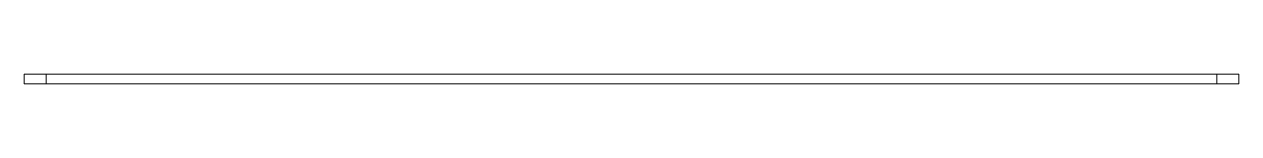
# Paper-space layout '_Back' of a CAD drawing. Header units: millimetres. Extents: x -69 to 69, y 0 to 1.
import ezdxf

# ---------------------------------------------------------------- set-up
doc = ezdxf.new("R2010")
doc.units = ezdxf.units.MM

psp = doc.layouts.new('_Back')

# ---------------------------------------------------------------- linework, layer by layer
at = {"color": 7, "linetype": 'Continuous', "lineweight": 15}
for p, q in [((-69, 1.11), (-69, 0)), ((-69, 1.11), (69, 1.11)), ((-69, 0), (69, 0)), ((-66.5, 1.11), (-66.5, 0)), ((66.5, 1.11), (66.5, 0)), ((69, 1.11), (69, 0))]:
    psp.add_line(p, q, dxfattribs=at)

doc.saveas('drawing.dxf')
